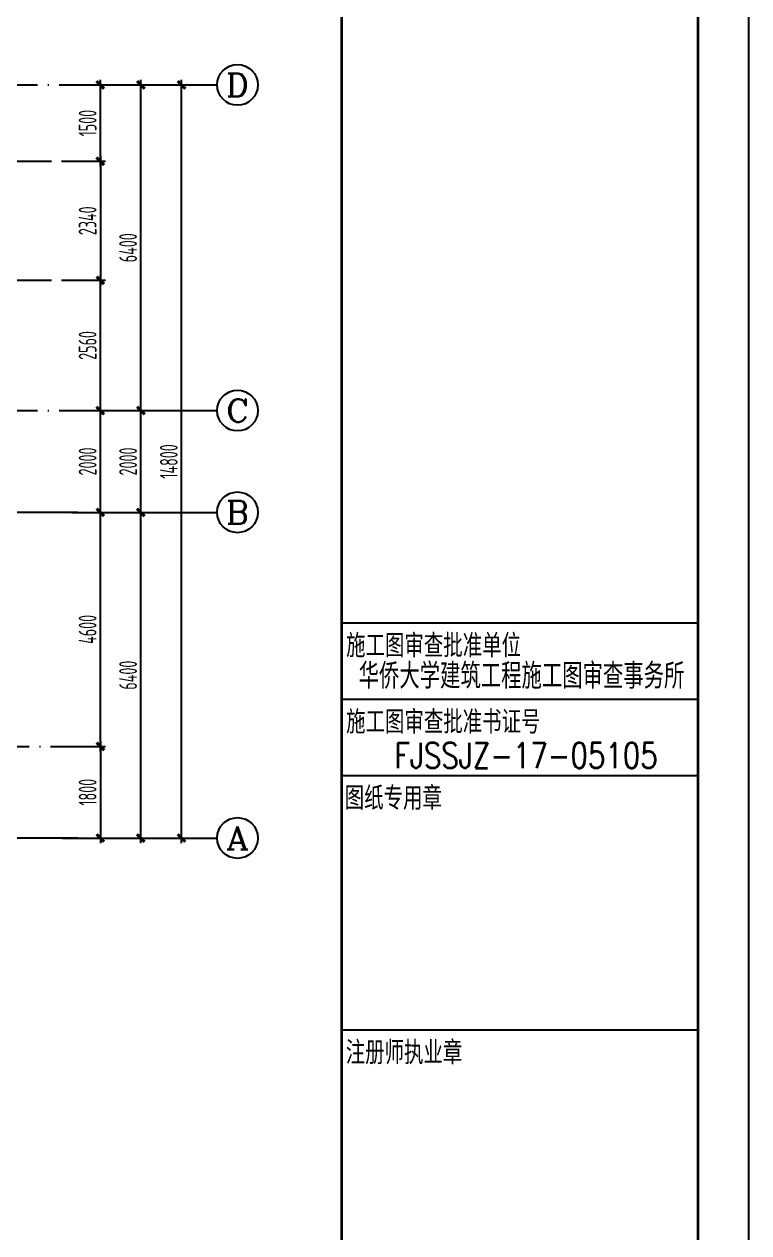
# Model space of a CAD drawing. Extents: x -472319 to -112444, y -516749 to -5704.
# Drawn here: x -242132 to -227895, y -254994 to -231241 of the extents above; entities that cross this region are included whole.
import ezdxf
from ezdxf.enums import TextEntityAlignment as Align

# ---------------------------------------------------------------- set-up
doc = ezdxf.new("R2010")
doc.units = 0
doc.header["$LTSCALE"] = 100
doc.header["$MEASUREMENT"] = 0
doc.linetypes.add('CENTER', pattern=[2, 1.25, -0.25, 0.25, -0.25])
doc.linetypes.add('DOTE', pattern=[2.42, 2, -0.2, 0.02, -0.2])
for name, color, linetype in [('AXIS', 3, 'Continuous'), ('AXIS_TEXT', 7, 'Continuous'), ('COLUMN', 9, 'Continuous'), ('DOTE', 1, 'CENTER'), ('FRAME', 3, 'Continuous'), ('PUB_TEXT', 7, 'Continuous'), ('填充', 8, 'Continuous'), ('第三道尺寸线', 4, 'Continuous')]:
    doc.layers.add(name, color=color, linetype=linetype)
doc.styles.add('_HZTXT', font='txt.shx', dxfattribs={"width": 0.35, "bigfont": 'hztxt.shx'})
doc.styles.add('_TCH_AXIS', font='COMPLEX', dxfattribs={"bigfont": 'GBCBIG'})
doc.styles.add('COMPLEX', font='COMPLEX')
doc.styles.add('FRAME', font='simhei.ttf', dxfattribs={"width": 0.7})
doc.styles.add('HZ', font='tssdeng.shx', dxfattribs={"width": 0.6, "height": 350, "bigfont": 'a.shx'})
doc.dimstyles.new('DIMN', dxfattribs={"dimtxt": 350, "dimasz": 150, "dimexe": 100, "dimexo": 100, "dimgap": 75, "dimtad": 1, "dimdec": 0, "dimzin": 0, "dimdsep": 46, "dimtxsty": 'HZ', "dimblk": 'ARCHTICK', "dimcen": 0.09, "dimdle": 100, "dimclrd": 3, "dimclre": 3, "dimclrt": 7, "dimazin": 2, "dimtfac": 1, "dimtdec": 0, "dimtmove": 2, "dimatfit": 3, "dimldrblk": 'ARCHTICK', "dimfxl": 1, "dimtolj": 1, "dimtzin": 0, "dimarcsym": 0})

# ---------------------------------------------------------------- blocks, each defined once
blk = doc.blocks.new('_ArchTick')
at = {"color": 0, "linetype": 'ByBlock', "const_width": 0.4}
blk.add_lwpolyline([(-0.5, -0.5), (0.5, 0.5)], dxfattribs=at)
blk = doc.blocks.new('*D1036')
at = {"layer": 'AXIS', "color": 3, "lineweight": -2, "transparency": 16777216}
for p, q in [((-240975, -240835), (-239741, -240835)), ((-239841, -247335), (-239841, -240735)), ((-240975, -247235), (-239741, -247235))]:
    blk.add_line(p, q, dxfattribs=at)
at = {"layer": 'Defpoints', "color": 0, "transparency": 16777216}
for p in [(-241075, -240835), (-239841, -240835), (-241075, -247235)]:
    blk.add_point(p, dxfattribs=at)
at = {"layer": 'AXIS', "color": 3, "lineweight": -2, "transparency": 16777216, "xscale": 150, "yscale": 150, "zscale": 150}
for p, rotation in [((-239841, -240835), 90), ((-239841, -247235), 270)]:
    blk.add_blockref('_ArchTick', p, dxfattribs=dict(at, rotation=rotation))
at = {"layer": 'AXIS', "color": 7, "transparency": 16777216, "insert": (-240091, -244035), "char_height": 350, "attachment_point": 5, "rotation": 90, "style": 'HZ'}
blk.add_mtext('\\A1;6400', dxfattribs=at)
blk = doc.blocks.new('*D1037')
at = {"layer": 'AXIS', "color": 3, "lineweight": -2, "transparency": 16777216}
for p, q in [((-240975, -238835), (-239741, -238835)), ((-239841, -240935), (-239841, -238735)), ((-240975, -240835), (-239741, -240835))]:
    blk.add_line(p, q, dxfattribs=at)
at = {"layer": 'Defpoints', "color": 0, "transparency": 16777216}
for p in [(-241075, -238835), (-239841, -238835), (-241075, -240835)]:
    blk.add_point(p, dxfattribs=at)
at = {"layer": 'AXIS', "color": 3, "lineweight": -2, "transparency": 16777216, "xscale": 150, "yscale": 150, "zscale": 150}
for p, rotation in [((-239841, -238835), 90), ((-239841, -240835), 270)]:
    blk.add_blockref('_ArchTick', p, dxfattribs=dict(at, rotation=rotation))
at = {"layer": 'AXIS', "color": 7, "transparency": 16777216, "insert": (-240091, -239835), "char_height": 350, "attachment_point": 5, "rotation": 90, "style": 'HZ'}
blk.add_mtext('\\A1;2000', dxfattribs=at)
blk = doc.blocks.new('*D1038')
at = {"layer": 'AXIS', "color": 3, "lineweight": -2, "transparency": 16777216}
for p, q in [((-240975, -232435), (-239741, -232435)), ((-239841, -238935), (-239841, -232335)), ((-240975, -238835), (-239741, -238835))]:
    blk.add_line(p, q, dxfattribs=at)
at = {"layer": 'Defpoints', "color": 0, "transparency": 16777216}
for p in [(-241075, -232435), (-239841, -232435), (-241075, -238835)]:
    blk.add_point(p, dxfattribs=at)
at = {"layer": 'AXIS', "color": 3, "lineweight": -2, "transparency": 16777216, "xscale": 150, "yscale": 150, "zscale": 150}
for p, rotation in [((-239841, -232435), 90), ((-239841, -238835), 270)]:
    blk.add_blockref('_ArchTick', p, dxfattribs=dict(at, rotation=rotation))
at = {"layer": 'AXIS', "color": 7, "transparency": 16777216, "insert": (-240091, -235635), "char_height": 350, "attachment_point": 5, "rotation": 90, "style": 'HZ'}
blk.add_mtext('\\A1;6400', dxfattribs=at)
blk = doc.blocks.new('*D1039')
at = {"layer": 'AXIS', "color": 3, "lineweight": -2, "transparency": 16777216}
for p, q in [((-240975, -232435), (-238941, -232435)), ((-239041, -247335), (-239041, -232335)), ((-240975, -247235), (-238941, -247235))]:
    blk.add_line(p, q, dxfattribs=at)
at = {"layer": 'Defpoints', "color": 0, "transparency": 16777216}
for p in [(-241075, -232435), (-239041, -232435), (-241075, -247235)]:
    blk.add_point(p, dxfattribs=at)
at = {"layer": 'AXIS', "color": 3, "lineweight": -2, "transparency": 16777216, "xscale": 150, "yscale": 150, "zscale": 150}
for p, rotation in [((-239041, -232435), 90), ((-239041, -247235), 270)]:
    blk.add_blockref('_ArchTick', p, dxfattribs=dict(at, rotation=rotation))
at = {"layer": 'AXIS', "color": 7, "transparency": 16777216, "insert": (-239291, -239835), "char_height": 350, "attachment_point": 5, "rotation": 90, "style": 'HZ'}
blk.add_mtext('\\A1;14800', dxfattribs=at)
blk = doc.blocks.new('_AXISO')
blk.add_circle((0, 0), 0.5)
at = {"layer": 'AXIS_TEXT', "style": 'COMPLEX', "width": 1.041667}
blk.add_attdef('A', text='', height=0.56, dxfattribs=at).set_placement((-0.25, -0.28), (0.25, -0.28), align=Align.FIT)
blk = doc.blocks.new('A$C20674F94')
at = {"layer": 'FRAME'}
for p, q in [((84100, 0), (84100, 59400)), ((76100, 58400), (76100, 1000)), ((83100, 1000), (83100, 58400)), ((83100, 32000), (76100, 32000)), ((83100, 30500), (76100, 30500)), ((83100, 29000), (76100, 29000)), ((83100, 24000), (76100, 24000))]:
    blk.add_line(p, q, dxfattribs=at)
at = {"layer": 'FRAME', "const_width": 50}
for points in [[(2500, 58400), (83100, 58400), (83100, 1000), (2500, 1000), (2500, 58400)], [(76100, 58400), (76100, 1000)]]:
    blk.add_lwpolyline(points, dxfattribs=at)
at = {"layer": 'FRAME', "style": 'FRAME', "width": 0.7}
for s, p in [('施工图审查批准单位', (76187, 31371)), ('施工图审查批准书证号', (76187, 29871)), ('图纸专用章', (76161, 28374)), ('注册师执业章', (76180, 23374))]:
    blk.add_text(s, height=400, dxfattribs=at).set_placement(p)
at = {"layer": 'PUB_TEXT', "style": '_HZTXT', "width": 0.8}
for s, p in [('华侨大学建筑工程施工图审查事务所', (76434, 30710)), ('FJSSJZ-17-05105', (77133, 29149))]:
    blk.add_text(s, height=500, dxfattribs=at).set_placement(p)
blk = doc.blocks.new('*D1065')
at = {"layer": 'Defpoints', "color": 0, "transparency": 16777216}
for p in [(-241490, -236275), (-240636, -236275), (-241490, -238835)]:
    blk.add_point(p, dxfattribs=at)
at = {"layer": '填充', "color": 3, "lineweight": -2, "transparency": 16777216}
for p, q in [((-241390, -236275), (-240536, -236275)), ((-240636, -238935), (-240636, -236175)), ((-241390, -238835), (-240536, -238835))]:
    blk.add_line(p, q, dxfattribs=at)
at = {"layer": '填充', "color": 3, "lineweight": -2, "transparency": 16777216, "xscale": 150, "yscale": 150, "zscale": 150}
for p, rotation in [((-240636, -236275), 90), ((-240636, -238835), 270)]:
    blk.add_blockref('_ArchTick', p, dxfattribs=dict(at, rotation=rotation))
at = {"layer": '填充', "color": 7, "transparency": 16777216, "insert": (-240886, -237555), "char_height": 350, "attachment_point": 5, "rotation": 90, "style": 'HZ'}
blk.add_mtext('\\A1;2560', dxfattribs=at)
blk = doc.blocks.new('*D1071')
at = {"layer": 'Defpoints', "color": 0, "transparency": 16777216}
for p in [(-241293, -240835), (-240636, -240835), (-241293, -245435)]:
    blk.add_point(p, dxfattribs=at)
at = {"layer": '第三道尺寸线', "color": 3, "lineweight": -2, "transparency": 16777216}
for p, q in [((-241193, -240835), (-240536, -240835)), ((-240636, -245535), (-240636, -240735)), ((-241193, -245435), (-240536, -245435))]:
    blk.add_line(p, q, dxfattribs=at)
at = {"layer": '第三道尺寸线', "color": 3, "lineweight": -2, "transparency": 16777216, "xscale": 150, "yscale": 150, "zscale": 150}
for p, rotation in [((-240636, -240835), 90), ((-240636, -245435), 270)]:
    blk.add_blockref('_ArchTick', p, dxfattribs=dict(at, rotation=rotation))
at = {"layer": '第三道尺寸线', "color": 7, "transparency": 16777216, "insert": (-240886, -243135), "char_height": 350, "attachment_point": 5, "rotation": 90, "style": 'HZ'}
blk.add_mtext('\\A1;4600', dxfattribs=at)
blk = doc.blocks.new('*D1072')
at = {"layer": 'Defpoints', "color": 0, "transparency": 16777216}
for p in [(-241293, -238835), (-240636, -238835), (-241293, -240835)]:
    blk.add_point(p, dxfattribs=at)
at = {"layer": '第三道尺寸线', "color": 3, "lineweight": -2, "transparency": 16777216}
for p, q in [((-241193, -238835), (-240536, -238835)), ((-240636, -240935), (-240636, -238735)), ((-241193, -240835), (-240536, -240835))]:
    blk.add_line(p, q, dxfattribs=at)
at = {"layer": '第三道尺寸线', "color": 3, "lineweight": -2, "transparency": 16777216, "xscale": 150, "yscale": 150, "zscale": 150}
for p, rotation in [((-240636, -238835), 90), ((-240636, -240835), 270)]:
    blk.add_blockref('_ArchTick', p, dxfattribs=dict(at, rotation=rotation))
at = {"layer": '第三道尺寸线', "color": 7, "transparency": 16777216, "insert": (-240886, -239835), "char_height": 350, "attachment_point": 5, "rotation": 90, "style": 'HZ'}
blk.add_mtext('\\A1;2000', dxfattribs=at)
blk = doc.blocks.new('*D1139')
at = {"layer": 'Defpoints', "color": 0, "transparency": 16777216}
for p in [(-241490, -232435), (-240636, -232435), (-241490, -233935)]:
    blk.add_point(p, dxfattribs=at)
at = {"layer": '填充', "color": 3, "lineweight": -2, "transparency": 16777216}
for p, q in [((-241390, -232435), (-240536, -232435)), ((-240636, -234035), (-240636, -232335)), ((-241390, -233935), (-240536, -233935))]:
    blk.add_line(p, q, dxfattribs=at)
at = {"layer": '填充', "color": 3, "lineweight": -2, "transparency": 16777216, "xscale": 150, "yscale": 150, "zscale": 150}
for p, rotation in [((-240636, -232435), 90), ((-240636, -233935), 270)]:
    blk.add_blockref('_ArchTick', p, dxfattribs=dict(at, rotation=rotation))
at = {"layer": '填充', "color": 7, "transparency": 16777216, "insert": (-240886, -233185), "char_height": 350, "attachment_point": 5, "rotation": 90, "style": 'HZ'}
blk.add_mtext('\\A1;1500', dxfattribs=at)
blk = doc.blocks.new('*D1140')
at = {"layer": 'Defpoints', "color": 0, "transparency": 16777216}
for p in [(-241390, -233935), (-241390, -236275), (-240636, -236275)]:
    blk.add_point(p, dxfattribs=at)
at = {"layer": '填充', "color": 3, "lineweight": -2, "transparency": 16777216}
for p, q in [((-241290, -233935), (-240536, -233935)), ((-240636, -233835), (-240636, -236375)), ((-241290, -236275), (-240536, -236275))]:
    blk.add_line(p, q, dxfattribs=at)
at = {"layer": '填充', "color": 3, "lineweight": -2, "transparency": 16777216, "xscale": 150, "yscale": 150, "zscale": 150}
for p, rotation in [((-240636, -233935), 90), ((-240636, -236275), 270)]:
    blk.add_blockref('_ArchTick', p, dxfattribs=dict(at, rotation=rotation))
at = {"layer": '填充', "color": 7, "transparency": 16777216, "insert": (-240886, -235105), "char_height": 350, "attachment_point": 5, "rotation": 90, "style": 'HZ'}
blk.add_mtext('\\A1;2340', dxfattribs=at)
blk = doc.blocks.new('*D2573')
at = {"layer": 'COLUMN', "color": 3, "lineweight": -2, "transparency": 16777216}
for p, q in [((-240636, -245335), (-240636, -247335)), ((-241386, -245435), (-240536, -245435)), ((-241386, -247235), (-240536, -247235))]:
    blk.add_line(p, q, dxfattribs=at)
at = {"layer": 'Defpoints', "color": 0, "transparency": 16777216}
for p in [(-241486, -245435), (-241486, -247235), (-240636, -247235)]:
    blk.add_point(p, dxfattribs=at)
at = {"layer": 'COLUMN', "color": 3, "lineweight": -2, "transparency": 16777216, "xscale": 150, "yscale": 150, "zscale": 150}
for p, rotation in [((-240636, -245435), 90), ((-240636, -247235), 270)]:
    blk.add_blockref('_ArchTick', p, dxfattribs=dict(at, rotation=rotation))
at = {"layer": 'COLUMN', "color": 7, "transparency": 16777216, "insert": (-240886, -246335), "char_height": 350, "attachment_point": 5, "rotation": 90, "style": 'HZ'}
blk.add_mtext('\\A1;1800', dxfattribs=at)

msp = doc.modelspace()

# ---------------------------------------------------------------- linework, layer by layer
at = {"layer": 'AXIS'}
for p, q in [((-241075.018, -232434.89), (-238341.018, -232434.89)), ((-241075.018, -238834.89), (-238341.018, -238834.89)), ((-241075.018, -240834.89), (-238341.018, -240834.89)), ((-241075.018, -247234.89), (-238341.018, -247234.89))]:
    msp.add_line(p, q, dxfattribs=at)
at = {"layer": 'DOTE', "linetype": 'DOTE', "ltscale": 10}
for p, q in [((-304367.647, -232434.89), (-241075.018, -232434.89)), ((-246018.829, -233934.89), (-241075.018, -233934.89)), ((-246018.829, -236274.89), (-241075.018, -236274.89)), ((-304367.647, -238834.89), (-241075.018, -238834.89)), ((-241075.018, -240834.89), (-304367.647, -240834.89)), ((-299693.829, -245434.892), (-240586, -245434.892)), ((-241075.018, -247234.89), (-304367.647, -247234.89))]:
    msp.add_line(p, q, dxfattribs=at)

# ---------------------------------------------------------------- block references
at = {"layer": 'AXIS'}
ref = msp.add_blockref('_AXISO', (-237941.018, -232434.89), dxfattribs=dict(at, xscale=800, yscale=800, zscale=800))
ref.add_attrib('A', 'D', dxfattribs={"layer": 'AXIS_TEXT', "height": 452.548, "style": '_TCH_AXIS', "width": 1.235294}).set_placement((-238167.292, -232661.165), (-237714.744, -232661.165), align=Align.FIT)
ref = msp.add_blockref('_AXISO', (-237941.018, -238834.89), dxfattribs=dict(at, xscale=800, yscale=800, zscale=800))
ref.add_attrib('A', 'C', dxfattribs={"layer": 'AXIS_TEXT', "height": 452.548, "style": '_TCH_AXIS', "width": 1.4}).set_placement((-238167.292, -239061.165), (-237714.744, -239061.165), align=Align.FIT)
ref = msp.add_blockref('_AXISO', (-237941.018, -240834.89), dxfattribs=dict(at, xscale=800, yscale=800, zscale=800))
ref.add_attrib('A', 'B', dxfattribs={"layer": 'AXIS_TEXT', "height": 452.548, "style": '_TCH_AXIS', "width": 1.235294}).set_placement((-238167.292, -241061.165), (-237714.744, -241061.165), align=Align.FIT)
ref = msp.add_blockref('_AXISO', (-237941.018, -247234.89), dxfattribs=dict(at, xscale=800, yscale=800, zscale=800))
ref.add_attrib('A', 'A', dxfattribs={"layer": 'AXIS_TEXT', "height": 452.548, "style": '_TCH_AXIS', "width": 1.166667}).set_placement((-238167.292, -247461.165), (-237714.744, -247461.165), align=Align.FIT)
at = {"layer": '填充'}
msp.add_blockref('A$C20674F94', (-311995, -275010.5), dxfattribs=at)

# ---------------------------------------------------------------- dimensions: what is measured, and where the dimension line sits
at = {"layer": 'AXIS'}
for p1, p2, distance, picture, middle in [((-241075.018, -238834.89), (-241075.018, -232434.89), -1234, '*D1038', (-240091.018, -235634.89)), ((-241075.018, -247234.89), (-241075.018, -232434.89), -2034, '*D1039', (-239291.018, -239834.89)), ((-241075.018, -240834.89), (-241075.018, -238834.89), -1234, '*D1037', (-240091.018, -239834.89)), ((-241075.018, -247234.89), (-241075.018, -240834.89), -1234, '*D1036', (-240091.018, -244034.89))]:
    dim = msp.add_aligned_dim(p1=p1, p2=p2, distance=distance, dimstyle='DIMN', dxfattribs=at)
    dim.commit()
    dim.dimension.update_dxf_attribs({"geometry": picture, "text_midpoint": middle})
at = {"layer": 'COLUMN', "color": 7}
dim = msp.add_linear_dim(base=(-240636, -247234.889), p1=(-241485.5, -245435.37), p2=(-241485.5, -247234.889), angle=90, dimstyle='DIMN', override={"dimfxl": 100}, dxfattribs=at)
dim.commit()
dim.dimension.update_dxf_attribs({"geometry": '*D2573', "text_midpoint": (-240886, -246335.13)})
at = {"layer": '填充', "color": 7}
for base, p1, p2, picture, middle in [((-240636, -232434.89), (-241490, -233934.89), (-241490, -232434.89), '*D1139', (-240886, -233184.89)), ((-240636, -236274.89), (-241390, -233934.89), (-241390, -236274.89), '*D1140', (-240886, -235104.89)), ((-240636, -236274.89), (-241490, -238834.89), (-241490, -236274.89), '*D1065', (-240886, -237554.89))]:
    dim = msp.add_linear_dim(base=base, p1=p1, p2=p2, angle=90, dimstyle='DIMN', override={"dimfxl": 100}, dxfattribs=at)
    dim.commit()
    dim.dimension.update_dxf_attribs({"geometry": picture, "text_midpoint": middle})
at = {"layer": '第三道尺寸线'}
for p1, p2, picture, middle in [((-241293.236, -240834.891), (-241293.236, -238834.891), '*D1072', (-240886, -239834.891)), ((-241293.236, -245434.892), (-241293.236, -240834.891), '*D1071', (-240886, -243134.892))]:
    dim = msp.add_aligned_dim(p1=p1, p2=p2, distance=-657.236, dimstyle='DIMN', dxfattribs=at)
    dim.commit()
    dim.dimension.update_dxf_attribs({"geometry": picture, "text_midpoint": middle})

doc.saveas('drawing.dxf')
